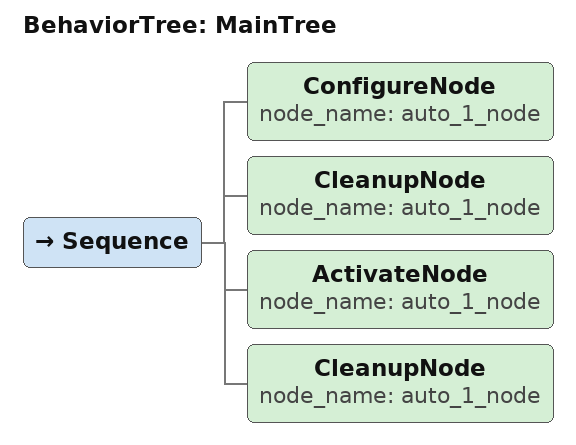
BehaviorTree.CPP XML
<root main_tree_to_execute="MainTree" BTCPP_format="4">
  <BehaviorTree ID="MainTree">
    <Sequence>
      <ConfigureNode  node_name="auto_1_node" />
      <CleanupNode    node_name="auto_1_node" />
      <ActivateNode   node_name="auto_1_node" />
      <CleanupNode    node_name="auto_1_node" />
    </Sequence>
  </BehaviorTree>
</root>
